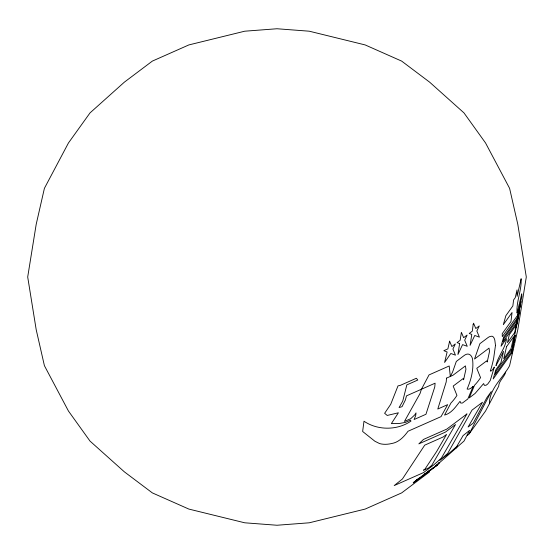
<?xml version="1.0" encoding="UTF-8"?>
<svg xmlns="http://www.w3.org/2000/svg" width="554" height="554" viewBox="0 0 554 554"><rect width="100%" height="100%" fill="white"/><g stroke="black" fill="none" stroke-linecap="round" stroke-linejoin="round"><path stroke-width="0.83" d="M520.22 305.517L516.813 320.454L504.071 338.224L503.067 341.728L516.383 323.169L520.268 304.679M489.397 403.769C489.369 389.143 501.979 378.714 508.904 366.983L509.597 365.668L517.803 329.685L526.3 277L517.803 224.315L509.597 188.332L485.546 142.96L463.975 112.898L429.662 82.179L401.65 61.099L365.141 44.922L309.264 31.204L277 28.753L244.736 31.204L188.859 44.922L152.35 61.099L124.338 82.179L90.025 112.898L68.454 142.96L44.403 188.332L36.197 224.315L27.7 277L36.197 329.685L44.403 365.668L68.454 411.04L90.025 441.102L124.338 471.821L152.35 492.901L188.859 509.078L244.736 522.796L277 525.247L309.264 522.796L365.141 509.078L401.65 492.901L429.662 471.821M505.698 372.108C504.362 377.205 498.877 380.771 498.655 386.311L485.546 411.04L469.203 433.81L467.271 435.513M512.083 353.03L512.831 349.747M432.404 468.864L431.656 469.411M469.203 433.81L491.273 391.56L486.793 397.793L473.199 423.173L468.068 427.037L482.506 402.225L472.008 410.126L447.757 453.304L439.786 460.436L448.408 453.955L456.697 446.579L463.089 435.589L469.654 430.34L464.01 441.06L433.076 468.428L437.944 464.28L436.67 465.554M436.13 465.492L435.769 466.025L439.287 462.832M456.122 448.082L457.583 446.046M438.505 463.179L438.893 462.832M430.603 470.014L433.325 467.687L428.45 471.835L431.462 469.376M438.145 463.726L439.045 462.978M431.254 469.584L430.43 470.166M521.106 278.87C521.826 290.531 516.106 301.369 517.055 313.031L521.75 293.842L521.861 296.75L517.651 315.233L502.312 336.61L502.215 333.709L510.954 321.528L512.055 312.511L503.33 324.672L505.864 315.683L512.859 305.94L513.586 299.977L515.275 297.623L517.027 289.943L517.111 296.376L521.106 278.87M446.51 378.133L446.212 381.907L437.792 409.025L447.674 404.649L441.032 416.636L408.028 431.254C403.949 436.815 398.804 442.334 391.664 443.525A24.508 16.495 -30.9 0 1 379.566 443.567L374.885 441.24L362.641 431.476L363.992 421.22C377.634 430.527 397.363 430.513 410.957 421.095L410.479 420.181L405.542 422.37L399.739 423.415L391.366 423.623L398.388 412.778L387.225 415.452L384.628 413.298L390.736 404.261L397.994 385.903L400.431 385.321L416.379 378.257L417.778 380.044L406.837 384.891L402.716 401.179L399.088 407.557L402.045 406.671L405.383 399.995L406.491 395.861L435.105 383.188L434.758 386.983L425.95 414.274L414.108 419.516L415.701 415.555L416.026 412.869L414.787 414.849L410.777 418.658L404.427 421.469L420.05 393.499L421.442 389.24L429.031 374.913L449.197 365.979L450.319 376.443L452.57 372.101L456.309 361.43L464.335 355.391A11.447 6.496 -72.8 0 1 469.467 354.456A12.811 7.271 -72.8 0 1 472.486 358.757C473.961 369.012 471.212 379.635 467.112 389.04A11.717 4.896 -60 0 0 473.213 386.263L467.818 398.97L462.424 403.035L460.762 403.09L460.042 401.318C455.741 406.622 451.621 413.298 444.557 415.071L450.984 402.959A23.282 9.737 -60 0 0 456.953 395.404L453.172 386.083L463.13 378.59L463.608 379.774L465.928 369.262L465.422 365.882L452.909 375.3L446.51 378.133M473.178 324.429L472.306 331.16L469.224 333.48L471.793 334.408L470.076 345.35L474.757 335.475L479.404 337.144L476.849 331.05L479.279 325.911L475.796 328.529L473.559 323.176L473.178 324.429M495.484 345.371L493.683 358.133A30.712 7.223 -70.5 0 1 490.318 371.055A13.552 3.185 -70.5 0 0 493.552 368.327L494.334 367.067L490.235 380.536L487.776 383.957L486.024 385.279L484.362 385.335L483.642 383.562L475.041 393.499L469.217 397.924L474.577 385.203A23.282 9.737 -60 0 0 480.553 377.648L476.772 368.327L486.731 360.834L487.208 362.018L489.528 351.506L489.023 348.127L474.522 359.04L479.909 343.674L487.936 337.635A11.523 6.544 -72.8 0 1 490.609 336.382L491.398 336.271A11.592 4.46 -82.9 0 1 492.534 336.396L493.247 336.922A11.953 4.598 -82.9 0 1 494.833 340.274L495.484 345.371M514.41 339.408L511.917 351.167L495.221 374.442L496.218 370.931L512.346 348.459L514.41 339.408M515.165 335.461L511.571 353.307L493.205 378.908L495.782 369.885L500.92 362.725L503.544 351.361L495.982 365.64C497.894 355.903 505.504 348.556 506.494 338.619L501.051 346.202L503.628 337.171L517.159 318.321L520.975 301.577L515.996 327.58L519.694 310.101L518.198 318.966L515.289 331.728L513.156 344.256L515.165 335.461M449.619 341.188L447.874 348.888L443.858 350.668L447.12 351.998L444.592 362.475L450.817 353.487L455.464 355.156L452.909 349.062L455.34 343.923L451.856 346.541L449.619 341.188M459.633 343.556L457.916 354.505L462.59 344.623L467.237 346.298L464.688 340.198L467.119 335.059L463.636 337.684L461.392 332.324L460.139 340.308L457.057 342.628L459.633 343.556M516.266 324.312L514.77 332.462L507.492 342.621L509.327 334.664L516.044 325.309L516.266 324.312M506.557 346.638L503.752 358.77L511.037 348.618L513.842 336.486L506.557 346.638M428.671 471.537L427.826 472.306L428.671 471.537M421.642 476.71L420.805 477.479L421.642 476.71M418.63 478.995L423.256 475.117L418.63 478.995M466.897 413.97L441.386 458.096L433.678 464.965L423.575 472.569L394.213 485.574L402.419 478.988L424.717 445.153L443.221 436.954L446.572 434.433L436.6 451.579L425.084 468.947L423.45 470.256L428.457 468.033L431.788 465.318L455.513 424.509L445.409 432.106L418.845 443.879L423.491 439.426L446.766 429.121L466.897 413.97M415.348 481.419L419.295 478.06L415.348 481.419M416.006 480.9L418.713 478.517L416.006 480.9M437.016 465.055L435.229 466.606L437.016 465.055M413.63 482.534L413.194 482.936L417.342 479.459L413.63 482.534M416.289 480.325L413.997 482.257L416.289 480.325M425.126 473.795L422.321 476.35L426.892 472.437L424.288 474.411L425.126 473.795M428.699 471.163L425.894 473.718L430.458 469.806L427.854 471.779L428.699 471.163"/></g></svg>
